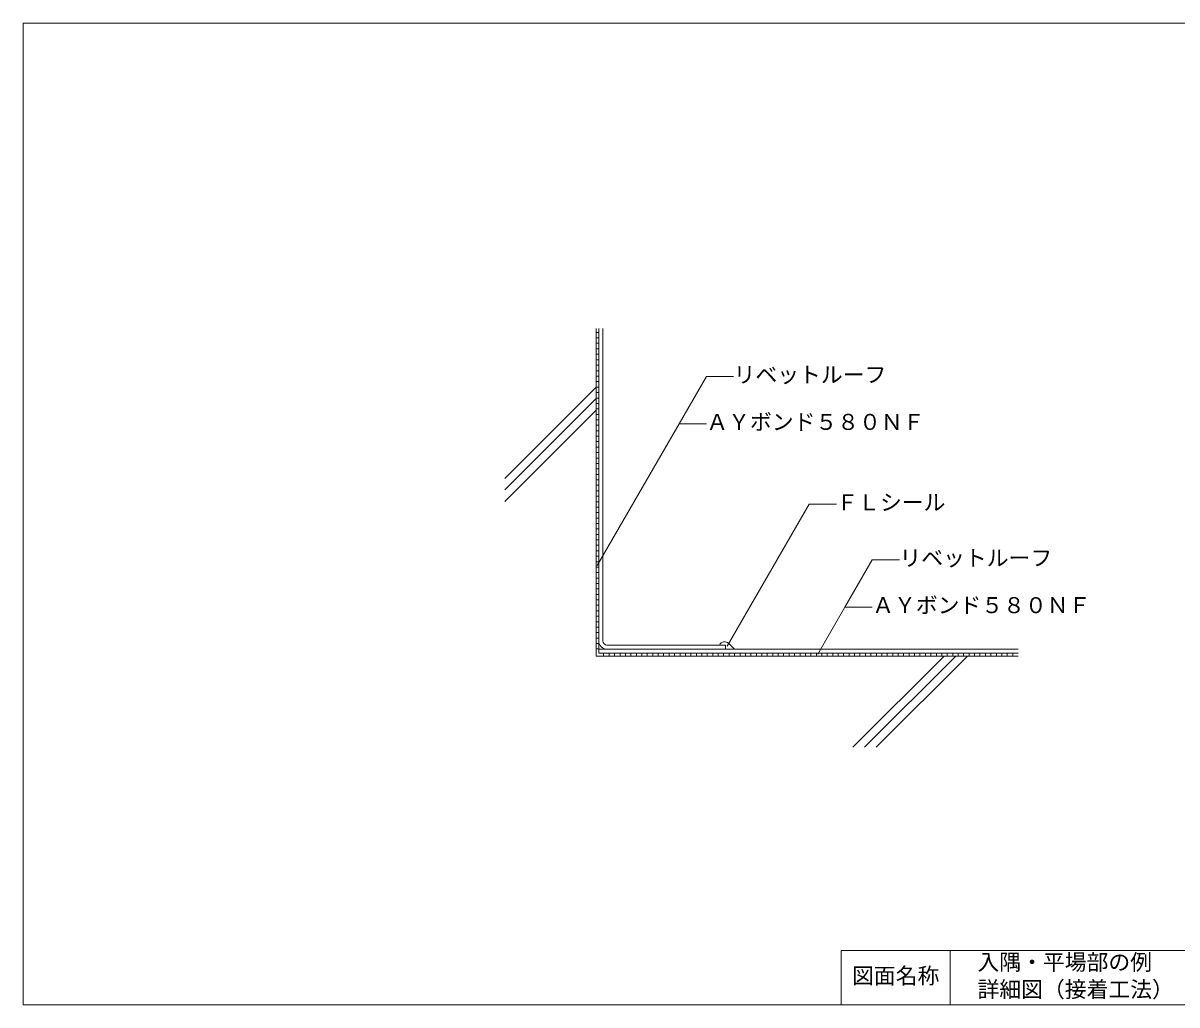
# Model space of a CAD drawing. Units: millimetres on the paper, with parts at other scales. Extents: x -677 to 199, y -94 to 96.
# Drawn here: x -135 to 76.6, y -88 to 92 of the extents above; entities that cross this region are included whole.
import ezdxf
from ezdxf.enums import TextEntityAlignment as Align

# ---------------------------------------------------------------- set-up
doc = ezdxf.new("R2010")
doc.units = ezdxf.units.MM
for name, color, linetype, lineweight in [('1-2_ハッチング', 4, 'Continuous', 9), ('1-4_リベットルーフ', 6, 'Continuous', 18), ('1-8_下地など', 33, 'Continuous', 18), ('1-A_元図・躯体', 7, 'Continuous', 18), ('E-E', 7, 'Continuous', 18), ('F-F', 7, 'Continuous', 18)]:
    doc.layers.add(name, color=color, linetype=linetype, lineweight=lineweight)
doc.styles.add('ＭＳ ゴシック', font='')
doc.styles.get('ＭＳ ゴシック').set_extended_font_data('MS Gothic')

msp = doc.modelspace()

# ---------------------------------------------------------------- linework, layer by layer
at = {"layer": '1-2_ハッチング'}
msp.add_line((-5.622, -21.737), (-4.57, -22.789), dxfattribs=at)
msp.add_arc((-6.354, -22.418), 1, 42.96129, 157.71936, dxfattribs=at)
at = {"layer": '1-4_リベットルーフ'}
for p, q in [((-29.433, -21.289), (-29.433, 36.033)), ((-28.683, -21.289), (-28.683, 36.033)), ((-29.433, -23.539), (-29.433, -22.789)), ((47.453, -22.789), (-29.433, -22.789)), ((-27.933, -22.039), (-6.183, -22.039)), ((-6.183, -22.789), (-6.183, -22.039)), ((47.453, -23.539), (-29.433, -23.539))]:
    msp.add_line(p, q, dxfattribs=at)
for radius in [1.5, 0.75]:
    msp.add_arc((-27.933, -21.289), radius, 180, 270, dxfattribs=at)
at = {"layer": '1-8_下地など'}
for p, q in [((-29.933, 36.033), (-29.933, -24.039)), ((-29.433, 36.033), (-29.433, -23.539)), ((-29.933, 35.296), (-29.433, 35.296)), ((-29.933, 34.296), (-29.433, 34.296)), ((-29.933, 33.289), (-29.433, 33.289)), ((-29.933, 32.289), (-29.433, 32.289)), ((-29.933, 31.282), (-29.433, 31.282)), ((-29.933, 30.282), (-29.433, 30.282)), ((-29.933, 29.275), (-29.433, 29.275)), ((-29.933, 28.275), (-29.433, 28.275)), ((-29.933, 27.268), (-29.433, 27.268)), ((-29.933, 26.268), (-29.433, 26.268)), ((-29.933, 25.261), (-29.433, 25.261)), ((-29.933, 24.261), (-29.433, 24.261)), ((-29.933, 23.261), (-29.433, 23.261)), ((-29.933, 22.261), (-29.433, 22.261)), ((-29.933, 21.261), (-29.433, 21.261)), ((-29.933, 20.261), (-29.433, 20.261)), ((-29.933, 19.261), (-29.433, 19.261)), ((-29.933, 18.261), (-29.433, 18.261)), ((-29.933, 17.261), (-29.433, 17.261)), ((-29.933, 16.261), (-29.433, 16.261)), ((-29.933, 15.261), (-29.433, 15.261)), ((-29.933, 14.261), (-29.433, 14.261)), ((-29.933, 13.261), (-29.433, 13.261)), ((-29.933, 12.261), (-29.433, 12.261)), ((-29.933, 11.261), (-29.433, 11.261)), ((-29.933, 10.261), (-29.433, 10.261)), ((-29.933, 9.261), (-29.433, 9.261)), ((-29.933, 8.261), (-29.433, 8.261)), ((-29.933, 7.261), (-29.433, 7.261)), ((-29.933, 6.261), (-29.433, 6.261)), ((-29.933, 5.261), (-29.433, 5.261)), ((-29.933, 4.261), (-29.433, 4.261)), ((-29.933, 3.261), (-29.433, 3.261)), ((-29.933, 2.261), (-29.433, 2.261)), ((-29.933, 1.261), (-29.433, 1.261)), ((-29.933, 0.261), (-29.433, 0.261)), ((-29.933, -0.739), (-29.433, -0.739)), ((-29.933, -1.739), (-29.433, -1.739)), ((-29.933, -2.739), (-29.433, -2.739)), ((-29.933, -3.739), (-29.433, -3.739)), ((-29.933, -4.739), (-29.433, -4.739)), ((-29.933, -5.739), (-29.433, -5.739)), ((-29.933, -6.739), (-29.433, -6.739)), ((-29.933, -7.739), (-29.433, -7.739)), ((-29.933, -8.739), (-29.433, -8.739)), ((-29.933, -9.739), (-29.433, -9.739)), ((-29.933, -10.739), (-29.433, -10.739)), ((-29.933, -11.739), (-29.433, -11.739)), ((-29.933, -12.739), (-29.433, -12.739)), ((-29.933, -13.739), (-29.433, -13.739)), ((-29.933, -14.739), (-29.433, -14.739)), ((-29.933, -15.739), (-29.433, -15.739)), ((-29.933, -16.739), (-29.433, -16.739)), ((-29.933, -17.739), (-29.433, -17.739)), ((-29.933, -18.739), (-29.433, -18.739)), ((-29.933, -19.739), (-29.433, -19.739)), ((-29.933, -20.739), (-29.433, -20.739)), ((-29.933, -21.739), (-29.433, -21.739)), ((-29.933, -22.739), (-29.433, -22.739)), ((47.453, -24.039), (-29.933, -24.039)), ((47.453, -23.539), (-29.433, -23.539)), ((-28.544, -24.039), (-28.544, -23.539)), ((-27.544, -24.039), (-27.544, -23.539)), ((-26.544, -24.039), (-26.544, -23.539)), ((-25.544, -24.039), (-25.544, -23.539)), ((-24.544, -24.039), (-24.544, -23.539)), ((-23.544, -24.039), (-23.544, -23.539)), ((-22.544, -24.039), (-22.544, -23.539)), ((-21.544, -24.039), (-21.544, -23.539)), ((-20.544, -24.039), (-20.544, -23.539)), ((-19.544, -24.039), (-19.544, -23.539)), ((-18.544, -24.039), (-18.544, -23.539)), ((-17.544, -24.039), (-17.544, -23.539)), ((-16.544, -24.039), (-16.544, -23.539)), ((-15.544, -24.039), (-15.544, -23.539)), ((-14.544, -24.039), (-14.544, -23.539)), ((-13.544, -24.039), (-13.544, -23.539)), ((-12.544, -24.039), (-12.544, -23.539)), ((-11.544, -24.039), (-11.544, -23.539)), ((-10.544, -24.039), (-10.544, -23.539)), ((-9.544, -24.039), (-9.544, -23.539)), ((-8.544, -24.039), (-8.544, -23.539)), ((-7.544, -24.039), (-7.544, -23.539)), ((-6.544, -24.039), (-6.544, -23.539)), ((-5.544, -24.039), (-5.544, -23.539)), ((-4.544, -24.039), (-4.544, -23.539)), ((-3.544, -24.039), (-3.544, -23.539)), ((-2.544, -24.039), (-2.544, -23.539)), ((-1.544, -24.039), (-1.544, -23.539)), ((-0.544, -24.039), (-0.544, -23.539)), ((0.456, -24.039), (0.456, -23.539)), ((1.456, -24.039), (1.456, -23.539)), ((2.456, -24.039), (2.456, -23.539)), ((3.456, -24.039), (3.456, -23.539)), ((4.456, -24.039), (4.456, -23.539)), ((5.456, -24.039), (5.456, -23.539)), ((6.456, -24.039), (6.456, -23.539)), ((7.456, -24.039), (7.456, -23.539)), ((8.456, -24.039), (8.456, -23.539)), ((9.456, -24.039), (9.456, -23.539)), ((10.456, -24.039), (10.456, -23.539)), ((11.456, -24.039), (11.456, -23.539)), ((12.456, -24.039), (12.456, -23.539)), ((13.456, -24.039), (13.456, -23.539)), ((14.456, -24.039), (14.456, -23.539)), ((15.456, -24.039), (15.456, -23.539)), ((16.456, -24.039), (16.456, -23.539)), ((17.456, -24.039), (17.456, -23.539)), ((18.456, -24.039), (18.456, -23.539)), ((19.456, -24.039), (19.456, -23.539)), ((20.456, -24.039), (20.456, -23.539)), ((21.456, -24.039), (21.456, -23.539)), ((22.456, -24.039), (22.456, -23.539)), ((23.456, -24.039), (23.456, -23.539)), ((24.456, -24.039), (24.456, -23.539)), ((25.456, -24.039), (25.456, -23.539)), ((26.456, -24.039), (26.456, -23.539)), ((27.456, -24.039), (27.456, -23.539)), ((28.456, -24.039), (28.456, -23.539)), ((29.456, -24.039), (29.456, -23.539)), ((30.456, -24.039), (30.456, -23.539)), ((31.456, -24.039), (31.456, -23.539)), ((32.456, -24.039), (32.456, -23.539)), ((33.456, -24.039), (33.456, -23.539)), ((34.456, -24.039), (34.456, -23.539)), ((35.456, -24.039), (35.456, -23.539)), ((36.456, -24.039), (36.456, -23.539)), ((37.456, -24.039), (37.456, -23.539)), ((38.456, -24.039), (38.456, -23.539)), ((39.456, -24.039), (39.456, -23.539)), ((40.456, -24.039), (40.456, -23.539)), ((41.456, -24.039), (41.456, -23.539)), ((42.456, -24.039), (42.456, -23.539)), ((43.456, -24.039), (43.456, -23.539)), ((44.456, -24.039), (44.456, -23.539)), ((45.456, -24.039), (45.456, -23.539)), ((46.456, -24.039), (46.456, -23.539))]:
    msp.add_line(p, q, dxfattribs=at)
at = {"layer": '1-A_元図・躯体'}
for p, q in [((-29.933, 36.033), (-29.933, -24.039)), ((-46.664, 8.537), (-29.933, 25.268)), ((-46.664, 6.416), (-29.933, 23.146)), ((-46.664, 4.294), (-29.933, 21.025)), ((47.453, -24.039), (-29.933, -24.039)), ((17.166, -40.77), (33.897, -24.039)), ((19.287, -40.77), (36.018, -24.039)), ((21.409, -40.77), (38.139, -24.039))]:
    msp.add_line(p, q, dxfattribs=at)
at = {"layer": 'E-E'}
for p, q in [((-14.717, 18.538), (-29.717, -7.443)), ((-14.717, 18.538), (-9.717, 18.538)), ((9.118, 3.78), (-5.882, -22.201)), ((9.118, 3.78), (14.118, 3.78)), ((10.696, -23.717), (15.696, -15.057)), ((15.696, -15.057), (20.696, -15.057))]:
    msp.add_line(p, q, dxfattribs=at)
for points in [[(-14.717, 18.538), (-9.717, 27.198), (-4.717, 27.198)], [(15.696, -15.057), (20.696, -6.396), (25.696, -6.396)]]:
    msp.add_lwpolyline(points, dxfattribs=at)
at = {"layer": 'F-F'}
for p, q in [((-135, 92), (-135, -88)), ((15, -88), (15, -78)), ((35, -88), (35, -78))]:
    msp.add_line(p, q, dxfattribs=at)
for points in [[(-135, 92), (135, 92), (135, -88), (-135, -88)], [(135, -78), (40.118, -78), (15, -78)]]:
    msp.add_lwpolyline(points, dxfattribs=at)

# ---------------------------------------------------------------- texts
at = {"layer": 'E-E', "style": 'ＭＳ ゴシック'}
for s, p in [('リベットルーフ', (-4.717, 25.198)), ('ＡＹボンド５８０ＮＦ', (-9.717, 16.538)), ('ＦＬシール', (14.118, 1.78)), ('リベットルーフ', (25.696, -8.396)), ('ＡＹボンド５８０ＮＦ', (20.696, -17.057)), ('入隅・平場部の例', (40, -82.5)), ('図面名称', (17, -85)), ('詳細図（接着工法）', (40, -87.5))]:
    msp.add_text(s, height=2.933, dxfattribs=at).set_placement(p, align=Align.BOTTOM_LEFT)

doc.saveas('drawing.dxf')
